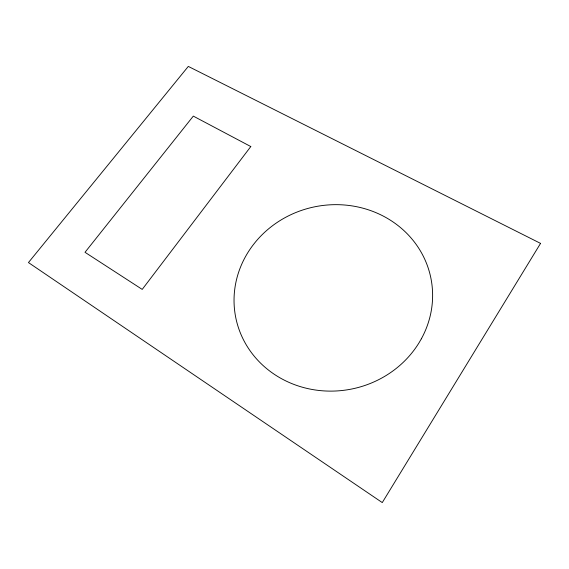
<?xml version="1.0" encoding="UTF-8"?>
<svg xmlns="http://www.w3.org/2000/svg" width="569" height="569" viewBox="0 0 569 569"><rect width="100%" height="100%" fill="white"/><g stroke="black" fill="none" stroke-linecap="round" stroke-linejoin="round"><path stroke-width="0.85" d="M421.352 338.804L419.261 342.424A99.539 92.96 -11.4 0 1 279.116 377.325A99.539 92.96 -11.4 0 1 253.12 244.962L255.524 241.932A99.539 92.96 -11.4 0 1 387.382 218.361A99.539 92.96 -11.4 0 1 421.352 338.804M540.55 243.39L382.268 502.583L28.45 262.565L188.303 66.417L540.55 243.39M250.801 146.553L142.214 289.401L85.009 252.302L193.311 116.112L250.801 146.553"/></g></svg>
